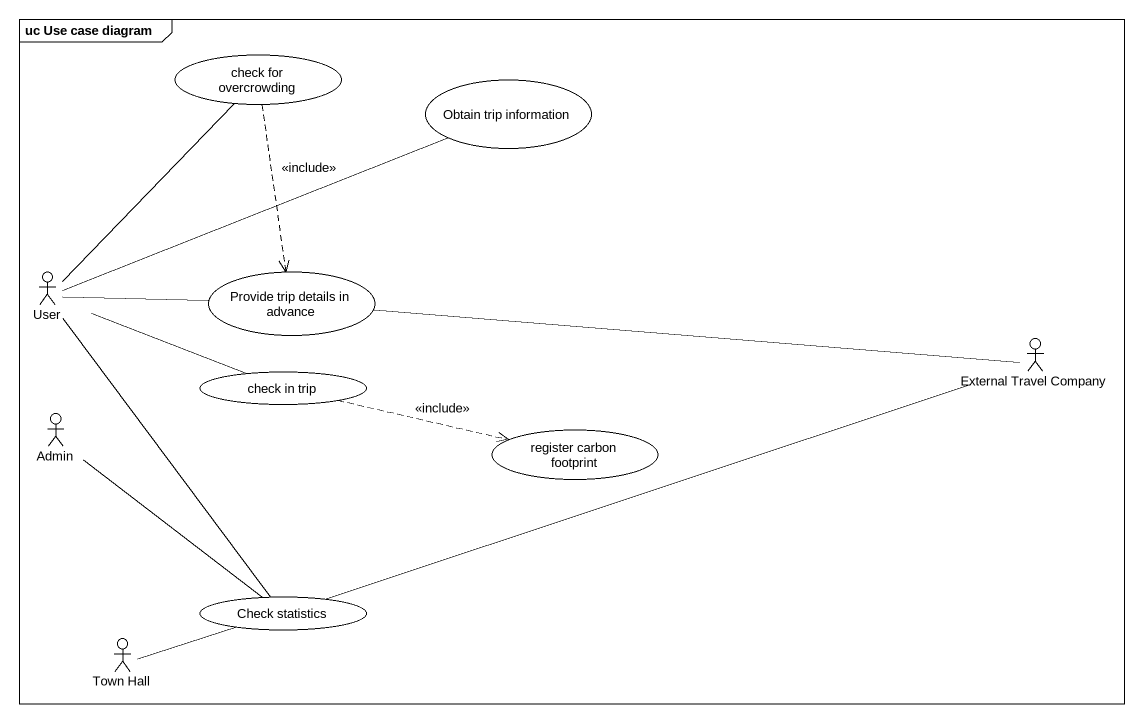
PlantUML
@startuml
mainframe uc Use case diagram
usecase "check for overcrowding" as check_for_overcrowding
usecase "Obtain trip information" as Obtain_trip_information
actor User
usecase "Provide trip details in advance" as Provide_trip_details_in
usecase "check in trip" as check_in_trip
actor "External Travel Company" as External_Travel_Company
actor Admin
usecase "register carbon footprint" as register_carbon_footprint
usecase "Check statistics" as Check_statistics
actor "Town Hall" as Town_Hall
check_for_overcrowding ..> Provide_trip_details_in : <<include>>
Obtain_trip_information -left- User
User -up- check_for_overcrowding
User -right- Provide_trip_details_in
User -right- check_in_trip
User -- Check_statistics
Provide_trip_details_in -right- External_Travel_Company
check_in_trip .right.> register_carbon_footprint : <<include>>
External_Travel_Company -left- Check_statistics
Admin -- Check_statistics
Town_Hall -right- Check_statistics
@enduml
